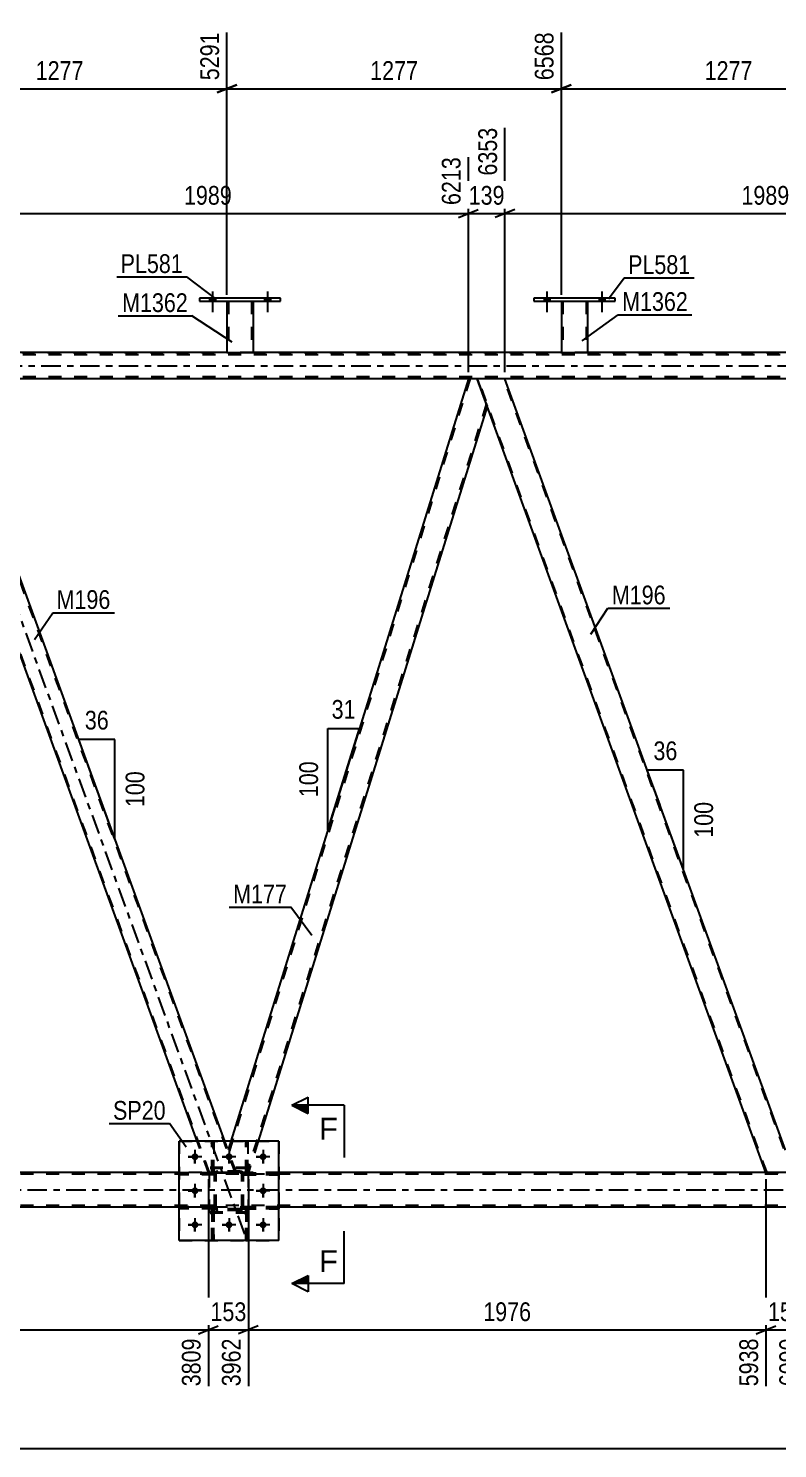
# Model space of a CAD drawing. Header units: millimetres. Extents: x -74 to 767, y -429 to 165.
# Drawn here: x 171.2 to 285.6, y -165.4 to 51.5 of the extents above; entities that cross this region are included whole.
import ezdxf

# ---------------------------------------------------------------- set-up
doc = ezdxf.new("R2010")
doc.units = ezdxf.units.MM
doc.linetypes.add('DXK_LINE_DOT2', pattern=[3.9198, 1.9599, -1.9599])
doc.linetypes.add('DXK_LINE_DOT3', pattern=[5.9187, 2.979, -0.9799, 0.9799, -0.9799])
doc.styles.add('Arial', font='ARIAL.TTF', dxfattribs={"height": 0.2})
doc.styles.add('Arial Narrow', font='ARIALN.TTF', dxfattribs={"height": 0.2})

# ---------------------------------------------------------------- blocks, each defined once
blk = doc.blocks.new('Part-814185593-3757 - 3674')
at = {"color": 7, "linetype": 'DXK_LINE_DOT2'}
for p, q in [((199.23, -133.6), (199.23, -128.77)), ((199.23, -128.77), (199.55, -128.77)), ((199.23, -129.37), (199.55, -129.37)), ((199.55, -128.77), (199.55, -133.6)), ((199.55, -133.6), (199.23, -133.6))]:
    blk.add_line(p, q, dxfattribs=at)
blk = doc.blocks.new('Part-814185593-3805 - 3674')
at = {"color": 2, "linetype": 'Continuous'}
for p, q in [((209.47, -118.4), (194.27, -118.4)), ((194.27, -133.6), (194.27, -118.4)), ((209.47, -133.6), (209.47, -118.4)), ((209.47, -133.6), (194.27, -133.6))]:
    blk.add_line(p, q, dxfattribs=at)
blk = doc.blocks.new('Part-814185593-3806 - 3674')
at = {"color": 7, "linetype": 'DXK_LINE_DOT2'}
for p, q in [((194.27, -118.4), (209.47, -118.4)), ((194.27, -118.4), (194.27, -133.6)), ((209.47, -118.4), (209.47, -133.6)), ((194.27, -133.6), (209.47, -133.6))]:
    blk.add_line(p, q, dxfattribs=at)
blk = doc.blocks.new('Part-814185593-3742 - 3674')
at = {"color": 7, "linetype": 'DXK_LINE_DOT2'}
for p, q in [((199.67, -123.24), (194.27, -123.24)), ((194.27, -123.56), (194.27, -123.24)), ((199.67, -123.56), (194.27, -123.56)), ((199.07, -123.56), (199.07, -123.24)), ((199.67, -123.24), (199.67, -123.56))]:
    blk.add_line(p, q, dxfattribs=at)
blk = doc.blocks.new('Part-814185593-3763 - 3674')
at = {"color": 7, "linetype": 'DXK_LINE_DOT2'}
for p, q in [((199.23, -123.25), (199.23, -118.4)), ((199.23, -118.4), (199.55, -118.4)), ((199.55, -118.4), (199.55, -123.25)), ((199.23, -122.65), (199.55, -122.65)), ((199.55, -123.25), (199.23, -123.25))]:
    blk.add_line(p, q, dxfattribs=at)
blk = doc.blocks.new('Part-814185593-3710 - 3674')
at = {"color": 7, "linetype": 'DXK_LINE_DOT2'}
for p, q in [((204.75, -128.77), (204.43, -128.77)), ((204.43, -128.77), (204.43, -133.6)), ((204.43, -129.37), (204.75, -129.37)), ((204.75, -133.6), (204.75, -128.77)), ((204.43, -133.6), (204.75, -133.6))]:
    blk.add_line(p, q, dxfattribs=at)
blk = doc.blocks.new('Part-814185593-3713 - 3674')
at = {"color": 2, "linetype": 'Continuous'}
for p, q in [((199.23, -118.4), (199.23, -118.4)), ((199.55, -118.4), (199.23, -118.4)), ((199.55, -118.4), (199.55, -118.4))]:
    blk.add_line(p, q, dxfattribs=at)
at = {"color": 7, "linetype": 'DXK_LINE_DOT2'}
for p, q in [((199.23, -123.25), (199.23, -118.4)), ((199.55, -123.25), (199.55, -118.4)), ((199.23, -122.65), (199.55, -122.65)), ((199.55, -123.25), (199.23, -123.25))]:
    blk.add_line(p, q, dxfattribs=at)
blk = doc.blocks.new('Part-814185593-3785 - 3674')
at = {"color": 7, "linetype": 'DXK_LINE_DOT2'}
for p, q in [((209.47, -128.44), (204.07, -128.44)), ((204.07, -128.44), (204.07, -128.76)), ((204.07, -128.76), (209.47, -128.76)), ((204.67, -128.76), (204.67, -128.44)), ((209.47, -128.76), (209.47, -128.44))]:
    blk.add_line(p, q, dxfattribs=at)
blk = doc.blocks.new('Part-814185593-3788 - 3674')
at = {"color": 7, "linetype": 'DXK_LINE_DOT2'}
for p, q in [((204.43, -123.25), (204.43, -118.4)), ((204.43, -118.4), (204.75, -118.4)), ((204.75, -118.4), (204.75, -123.25)), ((204.43, -122.65), (204.75, -122.65)), ((204.75, -123.25), (204.43, -123.25))]:
    blk.add_line(p, q, dxfattribs=at)
blk = doc.blocks.new('Part-814185593-3914 - 3674')
at = {"color": 7, "linetype": 'DXK_LINE_DOT2'}
for p, q in [((650.21, -123.46), (47.18, -123.46)), ((209.47, -123.22), (194.27, -123.22)), ((650.21, -128.26), (46.4, -128.26)), ((209.47, -128.5), (194.27, -128.5))]:
    blk.add_line(p, q, dxfattribs=at)
at = {"color": 2, "linetype": 'Continuous'}
for p, q in [((194.27, -123.22), (47.22, -123.22)), ((364.54, -123.22), (209.47, -123.22)), ((194.27, -128.5), (46.36, -128.5)), ((364.54, -128.5), (209.47, -128.5))]:
    blk.add_line(p, q, dxfattribs=at)
at = {"color": 7, "linetype": 'DXK_LINE_DOT3'}
blk.add_line((46.79, -125.86), (650.21, -125.86), dxfattribs=at)
blk = doc.blocks.new('Part-814185593-3729 - 3674')
at = {"color": 7, "linetype": 'DXK_LINE_DOT2'}
for p, q in [((199.67, -123.48), (199.71, -123.3)), ((199.71, -123.3), (199.67, -123.48)), ((199.67, -128.52), (199.67, -123.48)), ((199.91, -123.48), (199.93, -123.39)), ((199.91, -128.52), (199.91, -123.48)), ((199.93, -123.39), (199.98, -123.31)), ((199.97, -123.04), (200.15, -123)), ((200.15, -123), (199.97, -123.04)), ((199.98, -123.31), (200.06, -123.26)), ((200.06, -123.26), (200.15, -123.24)), ((203.59, -123), (200.15, -123)), ((200.15, -123.24), (203.59, -123.24)), ((203.59, -123), (203.78, -123.04)), ((203.78, -123.04), (203.59, -123)), ((203.59, -123.24), (203.69, -123.26)), ((203.69, -123.26), (203.76, -123.31)), ((203.76, -123.31), (203.82, -123.39)), ((203.82, -123.39), (203.83, -123.48)), ((203.83, -128.52), (203.83, -123.48)), ((204.04, -123.3), (204.07, -123.48)), ((204.07, -123.48), (204.04, -123.3)), ((204.07, -128.52), (204.07, -123.48)), ((199.71, -128.71), (199.67, -128.52)), ((199.67, -128.52), (199.71, -128.71)), ((199.93, -128.62), (199.91, -128.52)), ((199.98, -128.69), (199.93, -128.62)), ((200.15, -129), (199.97, -128.97)), ((199.97, -128.97), (200.15, -129)), ((200.06, -128.75), (199.98, -128.69)), ((200.15, -128.76), (200.06, -128.75)), ((203.59, -128.76), (200.15, -128.76)), ((203.59, -129), (200.15, -129)), ((203.69, -128.75), (203.59, -128.76)), ((203.78, -128.97), (203.59, -129)), ((203.59, -129), (203.78, -128.97)), ((203.76, -128.69), (203.69, -128.75)), ((203.82, -128.62), (203.76, -128.69)), ((203.83, -128.52), (203.82, -128.62)), ((204.07, -128.52), (204.04, -128.71)), ((204.04, -128.71), (204.07, -128.52))]:
    blk.add_line(p, q, dxfattribs=at)
at = {"color": 7, "linetype": 'DXK_LINE_DOT3'}
blk.add_line((201.87, -126), (201.87, -126), dxfattribs=at)
at = {"color": 7, "linetype": 'DXK_LINE_DOT2'}
for centre, start, end in [((200.15, -123.48), 112.5, 157.5), ((200.15, -123.48), 112.5, 157.5), ((203.59, -123.48), 22.5, 67.5), ((203.59, -123.48), 22.5, 67.5), ((200.15, -128.52), 202.5, 247.5), ((200.15, -128.52), 202.5, 247.5), ((203.59, -128.52), 292.5, 337.5), ((203.59, -128.52), 292.5, 337.5)]:
    blk.add_arc(centre, 0.48, start, end, dxfattribs=at)
blk = doc.blocks.new('Part-814185593-3732 - 3674')
at = {"color": 7, "linetype": 'DXK_LINE_DOT2'}
for p, q in [((199.67, -123.24), (194.27, -123.24)), ((194.27, -123.24), (194.27, -123.56)), ((199.67, -123.56), (194.27, -123.56)), ((199.07, -123.56), (199.07, -123.24)), ((199.67, -123.56), (199.67, -123.24))]:
    blk.add_line(p, q, dxfattribs=at)
blk = doc.blocks.new('Part-814185593-3799 - 3674')
at = {"color": 7, "linetype": 'DXK_LINE_DOT2'}
for p, q in [((199.55, -128.77), (199.23, -128.77)), ((199.23, -128.77), (199.23, -133.6)), ((199.23, -129.37), (199.55, -129.37)), ((199.55, -133.6), (199.55, -128.77)), ((199.23, -133.6), (199.55, -133.6))]:
    blk.add_line(p, q, dxfattribs=at)
blk = doc.blocks.new('Part-814185593-3735 - 3674')
at = {"color": 7, "linetype": 'DXK_LINE_DOT2'}
for p, q in [((199.67, -128.44), (194.27, -128.44)), ((194.27, -128.44), (194.27, -128.76)), ((199.67, -128.76), (194.27, -128.76)), ((199.07, -128.76), (199.07, -128.44)), ((199.67, -128.76), (199.67, -128.44))]:
    blk.add_line(p, q, dxfattribs=at)
blk = doc.blocks.new('Part-814185593-3739 - 3674')
at = {"color": 7, "linetype": 'DXK_LINE_DOT2'}
for p, q in [((204.07, -128.76), (204.07, -128.44)), ((204.07, -128.44), (209.47, -128.44)), ((209.47, -128.76), (204.07, -128.76)), ((204.67, -128.76), (204.67, -128.44)), ((209.47, -128.44), (209.47, -128.76))]:
    blk.add_line(p, q, dxfattribs=at)
blk = doc.blocks.new('Part-814185593-3745 - 3674')
at = {"color": 7, "linetype": 'DXK_LINE_DOT2'}
for p, q in [((199.67, -128.44), (194.27, -128.44)), ((194.27, -128.76), (194.27, -128.44)), ((199.67, -128.76), (194.27, -128.76)), ((199.07, -128.76), (199.07, -128.44)), ((199.67, -128.44), (199.67, -128.76))]:
    blk.add_line(p, q, dxfattribs=at)
blk = doc.blocks.new('Part-814185593-3748 - 3674')
at = {"color": 2, "linetype": 'Continuous'}
for p, q in [((204.43, -118.4), (204.43, -118.4)), ((204.75, -118.4), (204.43, -118.4)), ((204.75, -118.4), (204.75, -118.4))]:
    blk.add_line(p, q, dxfattribs=at)
at = {"color": 7, "linetype": 'DXK_LINE_DOT2'}
for p, q in [((204.43, -123.25), (204.43, -118.4)), ((204.75, -123.25), (204.75, -118.4)), ((204.43, -122.65), (204.75, -122.65)), ((204.75, -123.25), (204.43, -123.25))]:
    blk.add_line(p, q, dxfattribs=at)
blk = doc.blocks.new('Bolt-814185593-3886 - 3674')
at = {"linetype": 'Continuous'}
for points in [[(197.19, -120.8, -1), (196.15, -120.8, -1)], [(202.39, -120.8, -1), (201.35, -120.8, -1)], [(207.59, -120.8, -1), (206.55, -120.8, -1)], [(197.19, -126, -1), (196.15, -126, -1)], [(207.59, -126, -1), (206.55, -126, -1)], [(197.19, -131.2, -1), (196.15, -131.2, -1)], [(202.39, -131.2, -1), (201.35, -131.2, -1)], [(207.59, -131.2, -1), (206.55, -131.2, -1)]]:
    blk.add_hatch(color=1, dxfattribs=at).paths.add_polyline_path(points)
at = {"color": 1, "linetype": 'Continuous'}
for p, q in [((197.71, -120.8), (195.63, -120.8)), ((196.67, -119.76), (196.67, -121.84)), ((202.91, -120.8), (200.83, -120.8)), ((201.87, -119.76), (201.87, -121.84)), ((208.11, -120.8), (206.03, -120.8)), ((207.07, -119.76), (207.07, -121.84)), ((196.67, -124.96), (196.67, -127.04)), ((207.07, -124.96), (207.07, -127.04)), ((197.71, -126), (195.63, -126)), ((208.11, -126), (206.03, -126)), ((197.71, -131.2), (195.63, -131.2)), ((196.67, -130.16), (196.67, -132.24)), ((202.91, -131.2), (200.83, -131.2)), ((201.87, -130.16), (201.87, -132.24)), ((208.11, -131.2), (206.03, -131.2)), ((207.07, -130.16), (207.07, -132.24))]:
    blk.add_line(p, q, dxfattribs=at)
blk = doc.blocks.new('Part-814185593-3776 - 3674')
at = {"color": 7, "linetype": 'DXK_LINE_DOT2'}
for p, q in [((204.07, -123.56), (204.07, -123.24)), ((204.07, -123.24), (209.47, -123.24)), ((209.47, -123.56), (204.07, -123.56)), ((204.67, -123.56), (204.67, -123.24)), ((209.47, -123.24), (209.47, -123.56))]:
    blk.add_line(p, q, dxfattribs=at)
blk = doc.blocks.new('Part-814185593-3782 - 3674')
at = {"color": 7, "linetype": 'DXK_LINE_DOT2'}
for p, q in [((209.47, -123.24), (204.07, -123.24)), ((204.07, -123.24), (204.07, -123.56)), ((204.07, -123.56), (209.47, -123.56)), ((204.67, -123.56), (204.67, -123.24)), ((209.47, -123.56), (209.47, -123.24))]:
    blk.add_line(p, q, dxfattribs=at)
blk = doc.blocks.new('Part-814185593-3807 - 3674')
at = {"color": 7, "linetype": 'DXK_LINE_DOT2'}
for p, q in [((199.67, -123.48), (199.71, -123.3)), ((199.71, -123.3), (199.67, -123.48)), ((199.67, -128.52), (199.67, -123.48)), ((199.91, -123.48), (199.93, -123.39)), ((199.91, -128.52), (199.91, -123.48)), ((199.93, -123.39), (199.98, -123.31)), ((199.97, -123.04), (200.15, -123)), ((200.15, -123), (199.97, -123.04)), ((199.98, -123.31), (200.06, -123.26)), ((200.06, -123.26), (200.15, -123.24)), ((203.59, -123), (200.15, -123)), ((200.15, -123.24), (203.59, -123.24)), ((203.59, -123), (203.78, -123.04)), ((203.78, -123.04), (203.59, -123)), ((203.59, -123.24), (203.69, -123.26)), ((203.69, -123.26), (203.76, -123.31)), ((203.76, -123.31), (203.82, -123.39)), ((203.82, -123.39), (203.83, -123.48)), ((203.83, -128.52), (203.83, -123.48)), ((204.04, -123.3), (204.07, -123.48)), ((204.07, -123.48), (204.04, -123.3)), ((204.07, -128.52), (204.07, -123.48)), ((199.71, -128.71), (199.67, -128.52)), ((199.67, -128.52), (199.71, -128.71)), ((199.93, -128.62), (199.91, -128.52)), ((199.98, -128.69), (199.93, -128.62)), ((200.15, -129), (199.97, -128.97)), ((199.97, -128.97), (200.15, -129)), ((200.06, -128.75), (199.98, -128.69)), ((200.15, -128.76), (200.06, -128.75)), ((203.59, -128.76), (200.15, -128.76)), ((203.59, -129), (200.15, -129)), ((203.69, -128.75), (203.59, -128.76)), ((203.78, -128.97), (203.59, -129)), ((203.59, -129), (203.78, -128.97)), ((203.76, -128.69), (203.69, -128.75)), ((203.82, -128.62), (203.76, -128.69)), ((203.83, -128.52), (203.82, -128.62)), ((204.07, -128.52), (204.04, -128.71)), ((204.04, -128.71), (204.07, -128.52))]:
    blk.add_line(p, q, dxfattribs=at)
at = {"color": 7, "linetype": 'DXK_LINE_DOT3'}
blk.add_line((201.87, -126), (201.87, -126), dxfattribs=at)
at = {"color": 7, "linetype": 'DXK_LINE_DOT2'}
for centre, start, end in [((200.15, -123.48), 112.5, 157.5), ((200.15, -123.48), 112.5, 157.5), ((203.59, -123.48), 22.5, 67.5), ((203.59, -123.48), 22.5, 67.5), ((200.15, -128.52), 202.5, 247.5), ((200.15, -128.52), 202.5, 247.5), ((203.59, -128.52), 292.5, 337.5), ((203.59, -128.52), 292.5, 337.5)]:
    blk.add_arc(centre, 0.48, start, end, dxfattribs=at)
blk = doc.blocks.new('Part-814185593-3808 - 3674')
at = {"color": 7, "linetype": 'DXK_LINE_DOT2'}
for p, q in [((204.87, -122.6), (198.87, -122.6)), ((198.87, -129.4), (198.87, -122.6)), ((204.87, -129.4), (204.87, -122.6)), ((204.87, -129.4), (198.87, -129.4))]:
    blk.add_line(p, q, dxfattribs=at)
blk = doc.blocks.new('Part-814185593-3885 - 3674')
at = {"color": 7, "linetype": 'DXK_LINE_DOT2'}
for p, q in [((638.81, 1.68), (25.23, 1.68)), ((64.39, 2), (638.81, 2)), ((205.55, 2), (201.55, 2)), ((256.63, 2), (252.63, 2)), ((638.81, -1.68), (25.23, -1.68)), ((244, -2), (238.43, -2))]:
    blk.add_line(p, q, dxfattribs=at)
at = {"color": 7, "linetype": 'DXK_LINE_DOT3'}
blk.add_line((25.23, 0), (638.81, 0), dxfattribs=at)
at = {"color": 2, "linetype": 'Continuous'}
for p, q in [((201.55, 2), (154.47, 2)), ((252.63, 2), (205.55, 2)), ((303.71, 2), (256.63, 2)), ((238.43, -2), (158.87, -2)), ((323.56, -2), (244, -2))]:
    blk.add_line(p, q, dxfattribs=at)
blk = doc.blocks.new('Part-814185593-3891 - 3674')
at = {"color": 7, "linetype": 'DXK_LINE_DOT2'}
for p, q in [((238.68, -2), (201.86, -120.12)), ((241.16, -5.88), (204.58, -123.22)), ((241.29, -6.25), (241.28, -6.2)), ((241.29, -6.25), (241.28, -6.2)), ((202.15, -118.4), (201.73, -119.75)), ((206.34, -118.4), (204.84, -123.22)), ((202.99, -123.22), (201.73, -119.75)), ((204.84, -123.22), (202.99, -123.22))]:
    blk.add_line(p, q, dxfattribs=at)
at = {"color": 2, "linetype": 'Continuous'}
for p, q in [((238.43, -2), (202.15, -118.4)), ((239.75, -2), (238.43, -2)), ((241.28, -6.2), (239.75, -2)), ((241.29, -6.25), (206.34, -118.4))]:
    blk.add_line(p, q, dxfattribs=at)
blk = doc.blocks.new('Part-814185593-3896 - 3674')
at = {"color": 7, "linetype": 'DXK_LINE_DOT3'}
blk.add_line((204.28, -132.62), (153.32, 7.4), dxfattribs=at)
at = {"color": 2, "linetype": 'Continuous'}
for p, q in [((158.87, -2), (154.61, -2)), ((201.24, -118.4), (158.87, -2)), ((196.98, -118.4), (156.14, -6.2))]:
    blk.add_line(p, q, dxfattribs=at)
at = {"color": 7, "linetype": 'DXK_LINE_DOT2'}
for p, q in [((154.61, -2), (156.14, -6.2)), ((198.9, -123.22), (154.78, -2)), ((202.82, -123.22), (158.7, -2)), ((198.73, -123.22), (196.98, -118.4)), ((202.99, -123.22), (201.24, -118.4)), ((202.99, -123.22), (198.73, -123.22))]:
    blk.add_line(p, q, dxfattribs=at)
blk = doc.blocks.new('Part-814185593-3919 - 3674')
at = {"color": 7, "linetype": 'DXK_LINE_DOT2'}
for p, q in [((204.87, -122.47), (198.87, -122.47)), ((198.87, -129.27), (198.87, -122.47)), ((204.87, -129.27), (204.87, -122.47)), ((204.87, -129.27), (198.87, -129.27))]:
    blk.add_line(p, q, dxfattribs=at)
blk = doc.blocks.new('Part-814185593-3949 - 3674')
at = {"color": 2, "linetype": 'Continuous'}
for p, q in [((244, -2), (239.75, -2)), ((286.88, -119.8), (244, -2)), ((283.87, -123.22), (241.28, -6.2))]:
    blk.add_line(p, q, dxfattribs=at)
at = {"color": 7, "linetype": 'DXK_LINE_DOT2'}
for p, q in [((239.75, -2), (241.28, -6.2)), ((284.04, -123.22), (239.92, -2)), ((287.95, -123.22), (243.83, -2)), ((288.12, -123.22), (286.88, -119.8)), ((283.87, -123.22), (288.12, -123.22))]:
    blk.add_line(p, q, dxfattribs=at)
blk = doc.blocks.new('Part-814185593-3963 - 3674')
at = {"color": 7, "linetype": 'DXK_LINE_DOT2'}
for p, q in [((204.43, -133.6), (204.43, -128.77)), ((204.43, -128.77), (204.75, -128.77)), ((204.43, -129.37), (204.75, -129.37)), ((204.75, -128.77), (204.75, -133.6)), ((204.75, -133.6), (204.43, -133.6))]:
    blk.add_line(p, q, dxfattribs=at)
blk = doc.blocks.new('Bolt-814185593-3992 - 3674')
at = {"color": 1, "linetype": 'Continuous'}
for p, q in [((195.63, -120.8), (196.33, -120.8)), ((196.67, -119.76), (196.67, -120.46)), ((196.67, -121.84), (196.67, -121.15)), ((197.71, -120.8), (197.02, -120.8)), ((200.83, -120.8), (201.53, -120.8)), ((201.87, -119.76), (201.87, -120.46)), ((201.87, -121.84), (201.87, -121.15)), ((202.91, -120.8), (202.22, -120.8)), ((206.03, -120.8), (206.73, -120.8)), ((207.07, -119.76), (207.07, -120.46)), ((207.07, -121.84), (207.07, -121.15)), ((208.11, -120.8), (207.42, -120.8)), ((196.67, -124.96), (196.67, -125.66)), ((207.07, -124.96), (207.07, -125.66)), ((195.63, -126), (196.33, -126)), ((196.67, -127.04), (196.67, -126.35)), ((197.71, -126), (197.02, -126)), ((206.03, -126), (206.73, -126)), ((207.07, -127.04), (207.07, -126.35)), ((208.11, -126), (207.42, -126)), ((195.63, -131.2), (196.33, -131.2)), ((196.67, -130.16), (196.67, -130.86)), ((196.67, -132.24), (196.67, -131.55)), ((197.71, -131.2), (197.02, -131.2)), ((200.83, -131.2), (201.53, -131.2)), ((201.87, -130.16), (201.87, -130.86)), ((201.87, -132.24), (201.87, -131.55)), ((202.91, -131.2), (202.22, -131.2)), ((206.03, -131.2), (206.73, -131.2)), ((207.07, -130.16), (207.07, -130.86)), ((207.07, -132.24), (207.07, -131.55)), ((208.11, -131.2), (207.42, -131.2))]:
    blk.add_line(p, q, dxfattribs=at)
blk = doc.blocks.new('Part-814185593-4082 - 3674')
at = {"color": 2, "linetype": 'Continuous'}
for p, q in [((252.63, 9.84), (252.63, 2)), ((256.63, 9.84), (256.63, 2)), ((252.63, 2), (256.63, 2))]:
    blk.add_line(p, q, dxfattribs=at)
at = {"color": 7, "linetype": 'DXK_LINE_DOT2'}
for p, q in [((252.63, 9.84), (256.63, 9.84)), ((252.63, 9.84), (252.63, 9.84)), ((252.63, 9.84), (252.63, 9.84)), ((252.87, 9.84), (252.87, 2)), ((256.39, 9.84), (256.39, 2)), ((256.63, 9.84), (256.63, 9.84)), ((256.63, 9.84), (256.63, 9.84)), ((256.33, 2), (256.37, 2)), ((256.33, 2), (256.37, 2)), ((256.37, 2), (256.39, 2)), ((256.37, 2), (256.39, 2))]:
    blk.add_line(p, q, dxfattribs=at)
blk = doc.blocks.new('Part-814185593-4087 - 3674')
at = {"color": 2, "linetype": 'Continuous'}
for p, q in [((248.43, 10.32), (248.43, 9.84)), ((260.83, 10.32), (248.43, 10.32)), ((248.43, 9.84), (260.83, 9.84)), ((260.83, 9.84), (260.83, 10.32))]:
    blk.add_line(p, q, dxfattribs=at)
blk = doc.blocks.new('Part-814185593-4092 - 3674')
at = {"color": 2, "linetype": 'Continuous'}
for p, q in [((201.55, 9.84), (201.55, 2)), ((205.55, 9.84), (205.55, 2)), ((201.55, 2), (205.55, 2))]:
    blk.add_line(p, q, dxfattribs=at)
at = {"color": 7, "linetype": 'DXK_LINE_DOT2'}
for p, q in [((201.55, 9.84), (205.55, 9.84)), ((201.55, 9.84), (201.55, 9.84)), ((201.55, 9.84), (201.55, 9.84)), ((201.79, 9.84), (201.79, 2)), ((205.31, 9.84), (205.31, 2)), ((205.55, 9.84), (205.55, 9.84)), ((205.55, 9.84), (205.55, 9.84)), ((205.25, 2), (205.29, 2)), ((205.25, 2), (205.29, 2)), ((205.29, 2), (205.31, 2)), ((205.29, 2), (205.31, 2))]:
    blk.add_line(p, q, dxfattribs=at)
blk = doc.blocks.new('Part-814185593-4097 - 3674')
at = {"color": 2, "linetype": 'Continuous'}
for p, q in [((197.35, 10.32), (197.35, 9.84)), ((209.75, 10.32), (197.35, 10.32)), ((197.35, 9.84), (209.75, 9.84)), ((209.75, 9.84), (209.75, 10.32))]:
    blk.add_line(p, q, dxfattribs=at)
blk = doc.blocks.new('Bolt-814185593-4142 - 3674')
at = {"linetype": 'Continuous'}
for points in [[(249.99, 9.84), (250.87, 9.84), (250.87, 10.32), (249.99, 10.32)], [(258.39, 9.84), (259.27, 9.84), (259.27, 10.32), (258.39, 10.32)]]:
    blk.add_hatch(color=1, dxfattribs=at).paths.add_polyline_path(points)
at = {"color": 1, "linetype": 'Continuous'}
for p, q in [((250.43, 11.32), (250.43, 8.2)), ((258.83, 11.32), (258.83, 8.2)), ((249.99, 10.32), (249.99, 9.84)), ((250.87, 10.32), (250.87, 9.84)), ((258.39, 10.32), (258.39, 9.84)), ((259.27, 10.32), (259.27, 9.84))]:
    blk.add_line(p, q, dxfattribs=at)
blk = doc.blocks.new('Bolt-814185593-4143 - 3674')
at = {"linetype": 'Continuous'}
for points in [[(249.99, 9.84), (250.87, 9.84), (250.87, 10.32), (249.99, 10.32)], [(258.39, 9.84), (259.27, 9.84), (259.27, 10.32), (258.39, 10.32)]]:
    blk.add_hatch(color=1, dxfattribs=at).paths.add_polyline_path(points)
at = {"color": 1, "linetype": 'Continuous'}
for p, q in [((250.43, 11.32), (250.43, 8.2)), ((258.83, 11.32), (258.83, 8.2)), ((249.99, 10.32), (249.99, 9.84)), ((250.87, 10.32), (250.87, 9.84)), ((258.39, 10.32), (258.39, 9.84)), ((259.27, 10.32), (259.27, 9.84))]:
    blk.add_line(p, q, dxfattribs=at)
blk = doc.blocks.new('Bolt-814185593-4144 - 3674')
at = {"linetype": 'Continuous'}
for points in [[(198.91, 9.84), (199.79, 9.84), (199.79, 10.32), (198.91, 10.32)], [(207.31, 9.84), (208.19, 9.84), (208.19, 10.32), (207.31, 10.32)]]:
    blk.add_hatch(color=1, dxfattribs=at).paths.add_polyline_path(points)
at = {"color": 1, "linetype": 'Continuous'}
for p, q in [((199.35, 11.32), (199.35, 8.2)), ((207.75, 11.32), (207.75, 8.2)), ((198.91, 10.32), (198.91, 9.84)), ((199.79, 10.32), (199.79, 9.84)), ((207.31, 10.32), (207.31, 9.84)), ((208.19, 10.32), (208.19, 9.84))]:
    blk.add_line(p, q, dxfattribs=at)
blk = doc.blocks.new('Bolt-814185593-4145 - 3674')
at = {"linetype": 'Continuous'}
for points in [[(198.91, 9.84), (199.79, 9.84), (199.79, 10.32), (198.91, 10.32)], [(207.31, 9.84), (208.19, 9.84), (208.19, 10.32), (207.31, 10.32)]]:
    blk.add_hatch(color=1, dxfattribs=at).paths.add_polyline_path(points)
at = {"color": 1, "linetype": 'Continuous'}
for p, q in [((199.35, 11.32), (199.35, 8.2)), ((207.75, 11.32), (207.75, 8.2)), ((198.91, 10.32), (198.91, 9.84)), ((199.79, 10.32), (199.79, 9.84)), ((207.31, 10.32), (207.31, 9.84)), ((208.19, 10.32), (208.19, 9.84))]:
    blk.add_line(p, q, dxfattribs=at)
blk = doc.blocks.new('StraightDimension-814185593-4522 - 3674')
at = {"color": 7, "linetype": 'Continuous'}
for p, q in [((119.7, -124.22), (119.7, -155.86)), ((198.73, -124.22), (198.73, -155.86)), ((121.2, -146.65), (118.2, -147.85)), ((119.7, -147.25), (198.73, -147.25)), ((197.23, -147.85), (200.23, -146.65))]:
    blk.add_line(p, q, dxfattribs=at)
at = {"color": 0}
blk.add_wipeout([(163.47, -146.5), (163.47, -142.3), (154.96, -142.3), (154.96, -146.5)], dxfattribs=at)
at = {"color": 0, "linetype": 'Continuous'}
blk.add_wipeout([(198.13, -147.95), (193.93, -147.95), (193.93, -156.46), (198.13, -156.46)], dxfattribs=at)
at = {"color": 3, "style": 'Arial Narrow'}
blk.add_text('1976', height=2.863, dxfattribs=at).set_placement((155.56, -145.9))
at = {"color": 3, "linetype": 'Continuous', "style": 'Arial Narrow'}
blk.add_text('3809', height=2.863, rotation=90.0002, dxfattribs=at).set_placement((197.53, -155.86))
blk = doc.blocks.new('StraightDimension-814185593-4931 - 3674')
at = {"color": 7, "linetype": 'Continuous'}
for p, q in [((158.87, -1), (158.87, 36.35)), ((238.43, -1), (238.43, 31.85)), ((160.37, 23.84), (157.37, 22.64)), ((158.87, 23.24), (238.43, 23.24)), ((236.93, 22.64), (239.93, 23.84))]:
    blk.add_line(p, q, dxfattribs=at)
at = {"color": 0, "linetype": 'Continuous'}
blk.add_wipeout([(237.83, 32.45), (233.63, 32.45), (233.63, 23.94), (237.83, 23.94)], dxfattribs=at)
at = {"color": 0}
blk.add_wipeout([(202.91, 23.99), (202.91, 28.19), (194.39, 28.19), (194.39, 23.99)], dxfattribs=at)
at = {"color": 3, "linetype": 'Continuous', "style": 'Arial Narrow'}
blk.add_text('6213', height=2.863, rotation=90.0002, dxfattribs=at).set_placement((237.23, 24.54))
at = {"color": 3, "style": 'Arial Narrow'}
blk.add_text('1989', height=2.863, dxfattribs=at).set_placement((194.99, 24.59))
blk = doc.blocks.new('AngleDimension-814185593-9836 - 3674')
at = {"color": 7, "linetype": 'Continuous'}
for p, q in [((267.71, -67.12), (265.75, -61.74)), ((271.29, -61.74), (265.75, -61.74)), ((271.29, -76.96), (265.75, -61.74)), ((271.29, -76.96), (271.29, -61.74))]:
    blk.add_line(p, q, dxfattribs=at)
at = {"color": 0}
for points in [[(270.95, -60.84), (270.95, -56.64), (266.09, -56.64), (266.09, -60.84)], [(276.39, -66.01), (272.19, -66.01), (272.19, -72.69), (276.39, -72.69)]]:
    blk.add_wipeout(points, dxfattribs=at)
at = {"color": 3, "style": 'Arial Narrow'}
blk.add_text('36', height=2.863, dxfattribs=at).set_placement((266.69, -60.24))
blk.add_text('100', height=2.863, rotation=90.0002, dxfattribs=at).set_placement((275.79, -72.09))
blk = doc.blocks.new('StraightDimension-814185593-4541 - 3674')
at = {"color": 7, "linetype": 'Continuous'}
for p, q in [((198.73, -124.22), (198.73, -155.86)), ((204.84, -124.22), (204.84, -155.86)), ((197.23, -147.85), (200.23, -146.65)), ((198.73, -147.25), (204.84, -147.25)), ((206.34, -146.65), (203.34, -147.85))]:
    blk.add_line(p, q, dxfattribs=at)
at = {"color": 0}
blk.add_wipeout([(205.13, -146.5), (205.13, -142.3), (198.44, -142.3), (198.44, -146.5)], dxfattribs=at)
at = {"color": 0, "linetype": 'Continuous'}
blk.add_wipeout([(204.24, -147.95), (200.04, -147.95), (200.04, -156.46), (204.24, -156.46)], dxfattribs=at)
at = {"color": 3, "style": 'Arial Narrow'}
blk.add_text('153', height=2.863, dxfattribs=at).set_placement((199.04, -145.9))
at = {"color": 3, "linetype": 'Continuous', "style": 'Arial Narrow'}
blk.add_text('3962', height=2.863, rotation=90.0002, dxfattribs=at).set_placement((203.64, -155.86))
blk = doc.blocks.new('StraightDimension-814185593-4560 - 3674')
at = {"color": 7, "linetype": 'Continuous'}
for p, q in [((204.84, -124.22), (204.84, -155.86)), ((283.87, -124.22), (283.87, -155.86)), ((206.34, -146.65), (203.34, -147.85)), ((204.84, -147.25), (283.87, -147.25)), ((282.37, -147.85), (285.37, -146.65))]:
    blk.add_line(p, q, dxfattribs=at)
at = {"color": 0}
blk.add_wipeout([(248.61, -146.5), (248.61, -142.3), (240.1, -142.3), (240.1, -146.5)], dxfattribs=at)
at = {"color": 0, "linetype": 'Continuous'}
blk.add_wipeout([(283.27, -147.95), (279.07, -147.95), (279.07, -156.46), (283.27, -156.46)], dxfattribs=at)
at = {"color": 3, "style": 'Arial Narrow'}
blk.add_text('1976', height=2.863, dxfattribs=at).set_placement((240.7, -145.9))
at = {"color": 3, "linetype": 'Continuous', "style": 'Arial Narrow'}
blk.add_text('5938', height=2.863, rotation=90.0002, dxfattribs=at).set_placement((282.67, -155.86))
blk = doc.blocks.new('StraightDimension-814185593-4579 - 3674')
at = {"color": 7, "linetype": 'Continuous'}
for p, q in [((283.87, -124.22), (283.87, -155.86)), ((289.97, -124.22), (289.97, -155.86)), ((282.37, -147.85), (285.37, -146.65)), ((283.87, -147.25), (289.97, -147.25)), ((291.47, -146.65), (288.47, -147.85))]:
    blk.add_line(p, q, dxfattribs=at)
at = {"color": 0}
blk.add_wipeout([(290.26, -146.5), (290.26, -142.3), (283.58, -142.3), (283.58, -146.5)], dxfattribs=at)
at = {"color": 0, "linetype": 'Continuous'}
blk.add_wipeout([(289.37, -147.95), (285.17, -147.95), (285.17, -156.46), (289.37, -156.46)], dxfattribs=at)
at = {"color": 3, "style": 'Arial Narrow'}
blk.add_text('153', height=2.863, dxfattribs=at).set_placement((284.18, -145.9))
at = {"color": 3, "linetype": 'Continuous', "style": 'Arial Narrow'}
blk.add_text('6090', height=2.863, rotation=90.0002, dxfattribs=at).set_placement((288.77, -155.86))
blk = doc.blocks.new('StraightDimension-814185593-4713 - 3674')
at = {"color": 7, "linetype": 'Continuous'}
blk.add_line((-0.64, -165.37), (661.07, -165.37), dxfattribs=at)
blk = doc.blocks.new('StraightDimension-814185593-4893 - 3674')
at = {"color": 7, "linetype": 'Continuous'}
for p, q in [((244, -1), (244, 36.35)), ((323.56, -1), (323.56, 31.85)), ((245.5, 23.84), (242.5, 22.64)), ((244, 23.24), (323.56, 23.24)), ((322.06, 22.64), (325.06, 23.84))]:
    blk.add_line(p, q, dxfattribs=at)
at = {"color": 0, "linetype": 'Continuous'}
blk.add_wipeout([(322.96, 32.45), (318.76, 32.45), (318.76, 23.94), (322.96, 23.94)], dxfattribs=at)
at = {"color": 0}
blk.add_wipeout([(288.04, 23.99), (288.04, 28.19), (279.53, 28.19), (279.53, 23.99)], dxfattribs=at)
at = {"color": 3, "linetype": 'Continuous', "style": 'Arial Narrow'}
blk.add_text('8342', height=2.863, rotation=90.0002, dxfattribs=at).set_placement((322.36, 24.54))
at = {"color": 3, "style": 'Arial Narrow'}
blk.add_text('1989', height=2.863, dxfattribs=at).set_placement((280.13, 24.59))
blk = doc.blocks.new('StraightDimension-814185593-4912 - 3674')
at = {"color": 7, "linetype": 'Continuous'}
for p, q in [((244, -1), (244, 36.35)), ((238.43, -1), (238.43, 31.85)), ((236.93, 22.64), (239.93, 23.84)), ((238.43, 23.24), (244, 23.24)), ((245.5, 23.84), (242.5, 22.64))]:
    blk.add_line(p, q, dxfattribs=at)
at = {"color": 0}
blk.add_wipeout([(244.56, 23.99), (244.56, 28.19), (237.87, 28.19), (237.87, 23.99)], dxfattribs=at)
at = {"color": 0, "linetype": 'Continuous'}
blk.add_wipeout([(243.4, 36.95), (239.2, 36.95), (239.2, 28.44), (243.4, 28.44)], dxfattribs=at)
at = {"color": 3, "linetype": 'Continuous', "style": 'Arial Narrow'}
blk.add_text('6353', height=2.863, rotation=90.0002, dxfattribs=at).set_placement((242.8, 29.04))
at = {"color": 3, "style": 'Arial Narrow'}
blk.add_text('139', height=2.863, dxfattribs=at).set_placement((238.47, 24.59))
blk = doc.blocks.new('StraightDimension-814185593-8905 - 3674')
at = {"color": 7, "linetype": 'Continuous'}
for p, q in [((252.63, 10.84), (252.63, 50.91)), ((303.71, 10.84), (303.71, 50.91)), ((254.13, 42.9), (251.13, 41.7)), ((252.63, 42.3), (303.71, 42.3)), ((302.21, 41.7), (305.21, 42.9))]:
    blk.add_line(p, q, dxfattribs=at)
at = {"color": 0, "linetype": 'Continuous'}
blk.add_wipeout([(303.11, 51.51), (298.91, 51.51), (298.91, 43), (303.11, 43)], dxfattribs=at)
at = {"color": 0}
blk.add_wipeout([(282.42, 43.05), (282.42, 47.25), (273.91, 47.25), (273.91, 43.05)], dxfattribs=at)
at = {"color": 3, "linetype": 'Continuous', "style": 'Arial Narrow'}
blk.add_text('7845', height=2.863, rotation=90.0002, dxfattribs=at).set_placement((302.51, 43.6))
at = {"color": 3, "style": 'Arial Narrow'}
blk.add_text('1277', height=2.863, dxfattribs=at).set_placement((274.51, 43.65))
blk = doc.blocks.new('StraightDimension-814185593-8906 - 3674')
at = {"color": 7, "linetype": 'Continuous'}
for p, q in [((201.55, 10.84), (201.55, 50.91)), ((252.63, 10.84), (252.63, 50.91)), ((203.05, 42.9), (200.05, 41.7)), ((201.55, 42.3), (252.63, 42.3)), ((251.13, 41.7), (254.13, 42.9))]:
    blk.add_line(p, q, dxfattribs=at)
at = {"color": 0, "linetype": 'Continuous'}
blk.add_wipeout([(252.03, 51.51), (247.83, 51.51), (247.83, 43), (252.03, 43)], dxfattribs=at)
at = {"color": 0}
blk.add_wipeout([(231.34, 43.05), (231.34, 47.25), (222.83, 47.25), (222.83, 43.05)], dxfattribs=at)
at = {"color": 3, "linetype": 'Continuous', "style": 'Arial Narrow'}
blk.add_text('6568', height=2.863, rotation=90.0002, dxfattribs=at).set_placement((251.43, 43.6))
at = {"color": 3, "style": 'Arial Narrow'}
blk.add_text('1277', height=2.863, dxfattribs=at).set_placement((223.43, 43.65))
blk = doc.blocks.new('StraightDimension-814185593-8907 - 3674')
at = {"color": 7, "linetype": 'Continuous'}
for p, q in [((150.47, 10.84), (150.47, 50.91)), ((201.55, 10.84), (201.55, 50.91)), ((151.97, 42.9), (148.97, 41.7)), ((150.47, 42.3), (201.55, 42.3)), ((200.05, 41.7), (203.05, 42.9))]:
    blk.add_line(p, q, dxfattribs=at)
at = {"color": 0, "linetype": 'Continuous'}
blk.add_wipeout([(200.95, 51.51), (196.75, 51.51), (196.75, 43), (200.95, 43)], dxfattribs=at)
at = {"color": 0}
blk.add_wipeout([(180.26, 43.05), (180.26, 47.25), (171.75, 47.25), (171.75, 43.05)], dxfattribs=at)
at = {"color": 3, "linetype": 'Continuous', "style": 'Arial Narrow'}
blk.add_text('5291', height=2.863, rotation=90.0002, dxfattribs=at).set_placement((200.35, 43.6))
at = {"color": 3, "style": 'Arial Narrow'}
blk.add_text('1277', height=2.863, dxfattribs=at).set_placement((172.35, 43.65))
blk = doc.blocks.new('AngleDimension-814185593-9808 - 3674')
at = {"color": 7, "linetype": 'Continuous'}
for p, q in [((181.02, -62.86), (178.91, -57.06)), ((184.45, -57.06), (178.91, -57.06)), ((184.45, -72.28), (178.91, -57.06)), ((184.45, -72.28), (184.45, -57.06))]:
    blk.add_line(p, q, dxfattribs=at)
at = {"color": 0}
for points in [[(184.11, -56.16), (184.11, -51.96), (179.25, -51.96), (179.25, -56.16)], [(189.55, -61.33), (185.35, -61.33), (185.35, -68.01), (189.55, -68.01)]]:
    blk.add_wipeout(points, dxfattribs=at)
at = {"color": 3, "style": 'Arial Narrow'}
blk.add_text('36', height=2.863, dxfattribs=at).set_placement((179.85, -55.56))
blk.add_text('100', height=2.863, rotation=90.0002, dxfattribs=at).set_placement((188.95, -67.41))
blk = doc.blocks.new('AngleDimension-814185593-9822 - 3674')
at = {"color": 7, "linetype": 'Continuous'}
for p, q in [((216.96, -55.41), (221.78, -55.41)), ((216.96, -70.88), (221.78, -55.41)), ((216.96, -70.88), (216.96, -55.41)), ((219.04, -64.2), (221.78, -55.41))]:
    blk.add_line(p, q, dxfattribs=at)
at = {"color": 0}
for points in [[(221.8, -54.51), (221.8, -50.31), (216.94, -50.31), (216.94, -54.51)], [(216.06, -59.8), (211.86, -59.8), (211.86, -66.49), (216.06, -66.49)]]:
    blk.add_wipeout(points, dxfattribs=at)
at = {"color": 3, "style": 'Arial Narrow'}
blk.add_text('31', height=2.863, dxfattribs=at).set_placement((217.54, -53.91))
blk.add_text('100', height=2.863, rotation=90.0002, dxfattribs=at).set_placement((215.46, -65.89))
blk = doc.blocks.new('Mark-814185593-3892 - 3674')
at = {"color": 0}
blk.add_wipeout([(183.77, -37.14), (183.77, -34.14), (175.54, -34.14), (175.54, -37.14)], dxfattribs=at)
blk.add_wipeout([(183.77, -37.14), (183.77, -34.14), (175.54, -34.14), (175.54, -37.14)], dxfattribs=at)
at = {"color": 30, "linetype": 'Continuous'}
for p, q in [((172.18, -41.81), (174.94, -37.74)), ((174.94, -37.74), (184.37, -37.74))]:
    blk.add_line(p, q, dxfattribs=at)
at = {"color": 3, "style": 'Arial Narrow'}
blk.add_text('M196', height=2.863, dxfattribs=at).set_placement((175.54, -37.14))
blk = doc.blocks.new('Mark-814185593-4093 - 3674')
at = {"color": 0}
blk.add_wipeout([(194.82, 14.16), (194.82, 17.16), (185.32, 17.16), (185.32, 14.16)], dxfattribs=at)
blk.add_wipeout([(194.82, 14.16), (194.82, 17.16), (185.32, 17.16), (185.32, 14.16)], dxfattribs=at)
at = {"color": 30, "linetype": 'Continuous'}
for p in [(184.72, 13.56), (199.84, 10.21)]:
    blk.add_line(p, (195.42, 13.56), dxfattribs=at)
at = {"color": 3, "style": 'Arial Narrow'}
blk.add_text('PL581', height=2.863, dxfattribs=at).set_placement((185.32, 14.16))
blk = doc.blocks.new('Mark-814185593-3801 - 3674')
at = {"color": 0}
blk.add_wipeout([(192.2, -115.15), (192.2, -112.15), (184.16, -112.15), (184.16, -115.15)], dxfattribs=at)
blk.add_wipeout([(192.2, -115.15), (192.2, -112.15), (184.16, -112.15), (184.16, -115.15)], dxfattribs=at)
at = {"color": 30, "linetype": 'Continuous'}
for p in [(183.56, -115.75), (195.33, -119.33)]:
    blk.add_line(p, (192.8, -115.75), dxfattribs=at)
at = {"color": 3, "style": 'Arial Narrow'}
blk.add_text('SP20', height=2.863, dxfattribs=at).set_placement((184.16, -115.15))
blk = doc.blocks.new('Mark-814185593-3887 - 3674')
at = {"color": 0}
blk.add_wipeout([(210.72, -82.11), (210.72, -79.11), (202.5, -79.11), (202.5, -82.11)], dxfattribs=at)
blk.add_wipeout([(210.72, -82.11), (210.72, -79.11), (202.5, -79.11), (202.5, -82.11)], dxfattribs=at)
at = {"color": 30, "linetype": 'Continuous'}
for p in [(201.9, -82.71), (214.52, -86.99)]:
    blk.add_line(p, (211.32, -82.71), dxfattribs=at)
at = {"color": 3, "style": 'Arial Narrow'}
blk.add_text('M177', height=2.863, dxfattribs=at).set_placement((202.5, -82.11))
blk = doc.blocks.new('Mark-814185593-3945 - 3674')
at = {"color": 0}
blk.add_wipeout([(268.57, -36.44), (268.57, -33.44), (260.34, -33.44), (260.34, -36.44)], dxfattribs=at)
blk.add_wipeout([(268.57, -36.44), (268.57, -33.44), (260.34, -33.44), (260.34, -36.44)], dxfattribs=at)
at = {"color": 30, "linetype": 'Continuous'}
for p, q in [((257.12, -41), (259.74, -37.04)), ((259.74, -37.04), (269.17, -37.04))]:
    blk.add_line(p, q, dxfattribs=at)
at = {"color": 3, "style": 'Arial Narrow'}
blk.add_text('M196', height=2.863, dxfattribs=at).set_placement((260.34, -36.44))
blk = doc.blocks.new('Mark-814185593-4078 - 3674')
at = {"color": 0}
blk.add_wipeout([(271.96, 8.37), (271.96, 11.37), (261.91, 11.37), (261.91, 8.37)], dxfattribs=at)
blk.add_wipeout([(271.96, 8.37), (271.96, 11.37), (261.91, 11.37), (261.91, 8.37)], dxfattribs=at)
at = {"color": 30, "linetype": 'Continuous'}
for p, q in [((255.79, 3.8), (261.31, 7.77)), ((261.31, 7.77), (272.56, 7.77))]:
    blk.add_line(p, q, dxfattribs=at)
at = {"color": 3, "style": 'Arial Narrow'}
blk.add_text('M1362', height=2.863, dxfattribs=at).set_placement((261.91, 8.37))
blk = doc.blocks.new('Mark-814185593-4083 - 3674')
at = {"color": 0}
blk.add_wipeout([(272.33, 14.01), (272.33, 17.01), (262.82, 17.01), (262.82, 14.01)], dxfattribs=at)
blk.add_wipeout([(272.33, 14.01), (272.33, 17.01), (262.82, 17.01), (262.82, 14.01)], dxfattribs=at)
at = {"color": 30, "linetype": 'Continuous'}
for p, q in [((259.85, 10.19), (262.22, 13.41)), ((262.22, 13.41), (272.93, 13.41))]:
    blk.add_line(p, q, dxfattribs=at)
at = {"color": 3, "style": 'Arial Narrow'}
blk.add_text('PL581', height=2.863, dxfattribs=at).set_placement((262.82, 14.01))
blk = doc.blocks.new('Mark-814185593-4088 - 3674')
at = {"color": 0}
blk.add_wipeout([(195.59, 8.2), (195.59, 11.2), (185.54, 11.2), (185.54, 8.2)], dxfattribs=at)
blk.add_wipeout([(195.59, 8.2), (195.59, 11.2), (185.54, 11.2), (185.54, 8.2)], dxfattribs=at)
at = {"color": 30, "linetype": 'Continuous'}
for p in [(184.94, 7.6), (202.36, 3.58)]:
    blk.add_line(p, (196.19, 7.6), dxfattribs=at)
at = {"color": 3, "style": 'Arial Narrow'}
blk.add_text('M1362', height=2.863, dxfattribs=at).set_placement((185.54, 8.2))
blk = doc.blocks.new('SectionMark-814185593-5293 - 3674')
at = {"linetype": 'Continuous'}
for points in [[(213.98, -112.94), (213.98, -114.19), (211.48, -112.94)], [(213.98, -138.92), (213.98, -140.17), (211.48, -140.17)]]:
    blk.add_hatch(color=6, dxfattribs=at).paths.add_polyline_path(points)
at = {"color": 6, "linetype": 'Continuous'}
for p, q in [((211.48, -112.94), (213.98, -111.69)), ((213.98, -114.19), (213.98, -111.69)), ((219.48, -112.94), (211.48, -112.94)), ((211.48, -112.94), (213.98, -114.19)), ((211.48, -140.17), (213.98, -138.92)), ((219.48, -140.17), (211.48, -140.17)), ((213.98, -141.42), (211.48, -140.17)), ((213.98, -138.92), (213.98, -141.42))]:
    blk.add_line(p, q, dxfattribs=at)
at = {"color": 0, "linetype": 'Continuous'}
for points in [[(218.48, -118.19), (218.48, -114.69), (215.63, -114.69), (215.63, -118.19)], [(218.48, -138.42), (218.48, -134.92), (215.63, -134.92), (215.63, -138.42)]]:
    blk.add_wipeout(points, dxfattribs=at)
at = {"color": 6, "linetype": 'Continuous'}
for p, q in [((219.48, -112.94), (219.48, -120.94)), ((219.48, -140.17), (219.48, -132.17))]:
    blk.add_line(p, q, dxfattribs=at)
at = {"color": 3, "linetype": 'Continuous', "style": 'Arial'}
for p in [(215.63, -118.19), (215.63, -138.42)]:
    blk.add_text('F', height=3.34, dxfattribs=at).set_placement(p)

msp = doc.modelspace()

# ---------------------------------------------------------------- block references
for name in ['Bolt-814185593-4144 - 3674', 'Bolt-814185593-4145 - 3674', 'Bolt-814185593-4142 - 3674', 'Bolt-814185593-4143 - 3674', 'Part-814185593-4097 - 3674', 'Part-814185593-4092 - 3674', 'Part-814185593-4087 - 3674', 'Part-814185593-4082 - 3674', 'Part-814185593-3896 - 3674', 'Part-814185593-3885 - 3674', 'Part-814185593-3891 - 3674', 'Part-814185593-3949 - 3674', 'Part-814185593-3805 - 3674', 'Part-814185593-3806 - 3674', 'Part-814185593-3763 - 3674', 'Part-814185593-3713 - 3674', 'Part-814185593-3788 - 3674', 'Part-814185593-3748 - 3674', 'Bolt-814185593-3886 - 3674', 'Bolt-814185593-3992 - 3674', 'Part-814185593-3914 - 3674', 'Part-814185593-3742 - 3674', 'Part-814185593-3732 - 3674', 'Part-814185593-3919 - 3674', 'Part-814185593-3808 - 3674', 'Part-814185593-3729 - 3674', 'Part-814185593-3807 - 3674', 'Part-814185593-3776 - 3674', 'Part-814185593-3782 - 3674', 'Part-814185593-3735 - 3674', 'Part-814185593-3745 - 3674', 'Part-814185593-3757 - 3674', 'Part-814185593-3799 - 3674', 'Part-814185593-3785 - 3674', 'Part-814185593-3739 - 3674', 'Part-814185593-3710 - 3674', 'Part-814185593-3963 - 3674']:
    msp.add_blockref(name, (0, 0))

# ---------------------------------------------------------------- next in the draw order: block references
for name in ['StraightDimension-814185593-4931 - 3674', 'StraightDimension-814185593-4893 - 3674', 'AngleDimension-814185593-9836 - 3674', 'StraightDimension-814185593-4522 - 3674']:
    msp.add_blockref(name, (0, 0))

# ---------------------------------------------------------------- next in the draw order: block references
for name in ['StraightDimension-814185593-8905 - 3674', 'StraightDimension-814185593-4912 - 3674', 'StraightDimension-814185593-4541 - 3674']:
    msp.add_blockref(name, (0, 0))

# ---------------------------------------------------------------- next in the draw order: block references
for name in ['StraightDimension-814185593-8906 - 3674', 'Mark-814185593-4078 - 3674', 'StraightDimension-814185593-4560 - 3674']:
    msp.add_blockref(name, (0, 0))

# ---------------------------------------------------------------- next in the draw order: block references
for name in ['StraightDimension-814185593-8907 - 3674', 'Mark-814185593-4083 - 3674', 'StraightDimension-814185593-4579 - 3674']:
    msp.add_blockref(name, (0, 0))

# ---------------------------------------------------------------- next in the draw order: block references
for name in ['Mark-814185593-4093 - 3674', 'StraightDimension-814185593-4713 - 3674']:
    msp.add_blockref(name, (0, 0))

# ---------------------------------------------------------------- next in the draw order: block references
for name in ['Mark-814185593-4088 - 3674', 'Mark-814185593-3892 - 3674', 'Mark-814185593-3945 - 3674', 'AngleDimension-814185593-9808 - 3674', 'AngleDimension-814185593-9822 - 3674', 'Mark-814185593-3887 - 3674', 'Mark-814185593-3801 - 3674', 'SectionMark-814185593-5293 - 3674']:
    msp.add_blockref(name, (0, 0))

doc.saveas('drawing.dxf')
